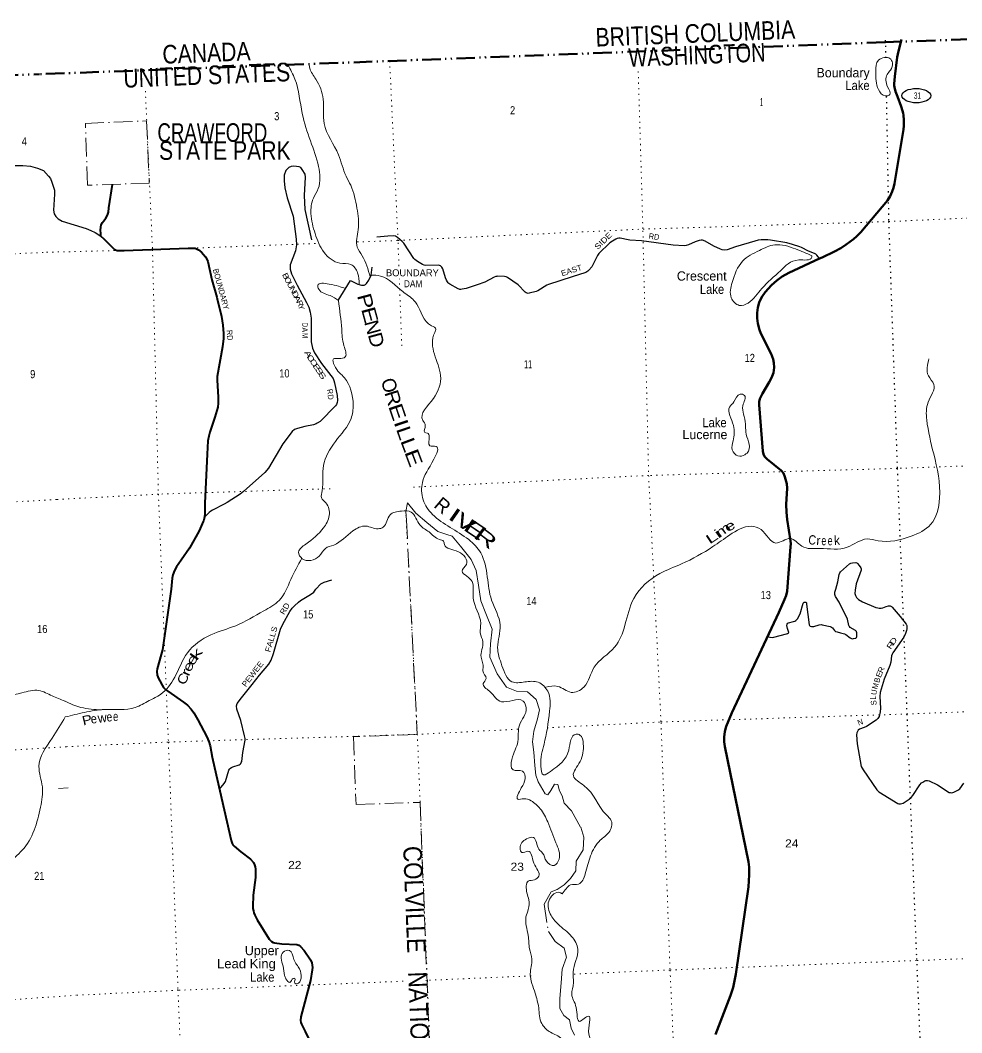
# Model space of a CAD drawing. Header units: feet. Extents: x 727543 to 978287, y 379550 to 572970.
# Drawn here: x 878638 to 898883, y 548526 to 570301 of the extents above; entities that cross this region are included whole.
import ezdxf
from ezdxf.enums import TextEntityAlignment as Align

# ---------------------------------------------------------------- set-up
doc = ezdxf.new("R2010")
doc.units = ezdxf.units.FT
doc.header["$LTSCALE"] = 80
for name, pattern in [('DASH_DOUBLE_DOT', [9.2, 5, -1.2, 0.3, -1.2, 0.3, -1.2]), ('DOT_DASHED', [7.7, 5, -1.2, 0.3, -1.2]), ('DOTTED', [1.5, 0.3, -1.2])]:
    doc.linetypes.add(name, pattern=pattern)
for name, color, linetype, lineweight in [('10', 7, 'DASH_DOUBLE_DOT', 70), ('17', 7, 'Continuous', 25), ('23', 7, 'Continuous', 70), ('26', 7, 'Continuous', 40), ('29', 7, 'Continuous', 25), ('39', 7, 'Continuous', 13), ('4', 7, 'Continuous', 13), ('42', 7, 'Continuous', 25), ('44', 7, 'DOT_DASHED', 13), ('6', 7, 'DOTTED', 25), ('7', 7, 'DOTTED', 13)]:
    doc.layers.add(name, color=color, linetype=linetype, lineweight=lineweight)
for name, color, linetype in [('27', 7, 'Continuous'), ('30', 7, 'Continuous'), ('41', 7, 'Continuous')]:
    doc.layers.add(name, color=color, linetype=linetype)

msp = doc.modelspace()

# ---------------------------------------------------------------- linework, layer by layer
at = {"layer": '10'}
msp.add_line((848764.84, 568215.64), (879052.52, 569139.66), dxfattribs=at)
msp.add_lwpolyline([(909352.58, 570252.9), (897240.5, 569827.99), (897240.5, 569827.99), (879052.52, 569139.66)], dxfattribs=at)
at = {"layer": '17'}
msp.add_ellipse((897905.42, 568678.97), major_axis=(309.24, -1), ratio=0.500121, dxfattribs=at)
at = {"layer": '23'}
msp.add_line((895881.75, 565201.81), (895826.92, 565176.61), dxfattribs=at)
for points in [[(897588.82, 569887.3), (897521.54, 569635.9), (897494.51, 569503.31), (897445.55, 569093.93)], [(897445.55, 569093.93), (897426.46, 568934.27), (897428.42, 568896.31), (897434.19, 568858.78), (897459.42, 568769.9), (897500.37, 568658.44), (897576.68, 568444.89)], [(897576.68, 568444.89), (897609.94, 568351.8), (897625.34, 568299.42), (897631.11, 568260.44), (897639.77, 568149.29), (897636.88, 568032.36), (897630.31, 567948.31), (897436.33, 566789.52), (897411.83, 566699.99), (897388.75, 566616.26), (897345.47, 566520.99), (897285.18, 566423.12), (896715.47, 565745.52), (896628.47, 565656.32), (896556.34, 565592.8), (896397.65, 565474.43), (896282.24, 565402.26), (896149.53, 565324.85), (895881.75, 565201.81)], [(895826.92, 565176.61), (895163.88, 564871.94), (895022.81, 564788.76), (894903.36, 564707.05), (894789.1, 564606.88), (894652.41, 564455.64), (894590.01, 564361.48), (894546.73, 564283.53), (894527.79, 564233.93), (894497.68, 564124.74), (894482.14, 564011.58), (894483.26, 563893.77), (894497.51, 563781.76), (894535.19, 563645.49), (894563.07, 563562.18), (894787.07, 563129.05), (894828.05, 563014.67), (894843.65, 562931.33), (894848.24, 562829.9), (894834.12, 562716.6), (894793.42, 562613.37), (894743.11, 562514.54), (894594.9, 562275.64), (894538.77, 562162.02), (894526.53, 562092.26), (894527.91, 562030.14), (894604.72, 561032.64), (894620.3, 560970.64), (894643.39, 560918.67), (894698.63, 560862.81), (895002.08, 560617.09), (895047.33, 560557.79), (895078.35, 560482.89), (895120.93, 560331.07), (895128.11, 560234.44), (895104.47, 559887.58), (895111.17, 559722.08), (895127.56, 559567.1), (895200.82, 559107.26), (895204.58, 559040.64), (895202.17, 558973.87), (895127.32, 558022.41), (895107.93, 557927.68), (895073.97, 557840.17), (894946.45, 557566.94)], [(894946.45, 557566.94), (893939.62, 555409.56), (893820.04, 555113.26), (893787.9, 555007.43), (893774.79, 554880.82), (893776.36, 554779.35), (893788.78, 554685.31), (894296.13, 552202.12), (894308.7, 552090.06), (894309.58, 551919.64), (894297.65, 551664.38), (894027.59, 549784.56), (893968.23, 549497.48), (893912.6, 549324.69), (893586.25, 548485.72)]]:
    msp.add_lwpolyline(points, dxfattribs=at)
at = {"layer": '26'}
for points in [[(880373.55, 565658.61), (880373.25, 565716.2), (880365.53, 565787.02), (880369.54, 565847.21), (880380.62, 565904.21), (880404.64, 565953.56), (880425.68, 565979.64), (880474.75, 566046.66), (880510.91, 566106.06), (880532.88, 566175.8), (880545.86, 566265.06), (880617.82, 566770.84)], [(880373.55, 565658.61), (880431.39, 565599.32), (880632.39, 565401.9), (880658.56, 565377.43), (880686.04, 565361.38), (880722.69, 565352.22), (880784.54, 565347.63), (880870.74, 565351.55), (882251.43, 565402.3), (882397.1, 565402.65), (882472.69, 565361.4), (882532.24, 565313.27), (882621.57, 565214.71), (882649.06, 565164.29), (882670.61, 565115), (882757.19, 564719.24), (882865.21, 564346.51), (882873.65, 564310.47)], [(882873.65, 564310.47), (882962.59, 563930.89), (882994.95, 563745.57), (883009.67, 563566.15), (883010.98, 563454.49), (882989.37, 563277.99), (882873.55, 562641.99), (882868.66, 562563.24), (882893.67, 562193.67), (882891.88, 562069), (882882.72, 561983.06), (882823.63, 561766.11), (882715.66, 561440.47), (882690.31, 561352.77), (882671.5, 561256.74), (882657.19, 560970.81), (882606.89, 559918.45), (882607.86, 559694.54), (882599.06, 559620.6), (882582.66, 559550.15), (882573.5, 559518.06), (882488.09, 559323.19), (882278.67, 558949.46), (882095.53, 558692.03), (882000.86, 558542.83), (881948.18, 558455.73), (881929.85, 558409.89), (881920.49, 558376.19), (881906.95, 558302.17), (881880.84, 558063.06), (881693.56, 556762.98), (881668.74, 556657.69), (881581.7, 556352.86), (881572.53, 556293.27), (881581.7, 556217.64), (881609.18, 556142), (881635.94, 556094.97), (881689.35, 555998.75), (881721.42, 555952.91), (881769.52, 555902.49), (881809.58, 555870.28), (882145.22, 555639.13), (882234.5, 555567.86), (882312.36, 555485.06), (882371.94, 555402.84), (882457.72, 555259.39), (882646.81, 554892.88), (882690.45, 554789.81), (882720.11, 554695.77), (882764.95, 554450.31), (882779.22, 554387.82)], [(882779.22, 554387.82), (883172.98, 552662.99), (883194.26, 552597.48), (883210.29, 552565.39), (883236.06, 552535.64), (883377.63, 552419.14), (883591.57, 552256.6), (883652.37, 552187.22), (883675.28, 552140.23), (883688.16, 552096.01), (883695.9, 552041.68), (883694.23, 551863.43), (883642.7, 551485.11), (883636.35, 551240.65), (883638.64, 551201.68), (883650.35, 551149.35), (883663.84, 551103.13), (883684.46, 551055), (883733.93, 550955.92), (883988.99, 550541.78), (884041.78, 550488.88), (884073.85, 550468.26), (884105.12, 550458.8), (884259.39, 550441.94), (884587.63, 550423.07), (884630.46, 550409.81), (884664.82, 550384.6), (884741.67, 550296.89), (884882.29, 550091.29), (884907.62, 550031.64), (884916.78, 549981.22), (884921.36, 549933.09), (884918.03, 549877.96), (884879.46, 549649.89), (884674.16, 548867.4), (884667.11, 548790.54), (884673.98, 548747), (884685.78, 548707.89), (884763.98, 548552.73), (884920.74, 548232.31)]]:
    msp.add_lwpolyline(points, dxfattribs=at)
at = {"layer": '29'}
for points in [[(878491.68, 567180.48), (878689.84, 567180.48), (878861.22, 567164.4), (879011.18, 567121.53), (879135.27, 567066.11)], [(879135.27, 567066.11), (879242.59, 566950.78), (879286.71, 566898.61), (879320.24, 566819.84), (879370.93, 566645.8), (879376.13, 566563.26), (879356.16, 566219.36), (879366.91, 566140.16), (879405.86, 566077.67), (879451.14, 566031.81), (879539.03, 565981.16), (880053.47, 565818.61), (880156.98, 565778.99), (880245.21, 565738.86), (880373.55, 565658.61)], [(884908.61, 565578.61), (884765.09, 566228.5), (884750.42, 566534.39), (884768.71, 566924.67), (884761.08, 566986.96), (884701.79, 567094.06), (884668.84, 567131.43), (884636.75, 567151.49), (884518.91, 567164.69), (884460.29, 567155.5), (884412.17, 567135.44), (884350.04, 567072.24), (884315.91, 566970.91), (884309.5, 566848.8), (884323.93, 566694.01), (884377.43, 566483.6), (884503.33, 566083.99), (884571.73, 565593.63), (884576.6, 565470.04), (884554.55, 565340.68), (884441.91, 565038.11), (884438.23, 564996.51), (884438.23, 564948.35), (884469.08, 564847.21), (884589.36, 564602.87), (884795.33, 564230.16), (884841.29, 564129.69), (884869.36, 564021.34), (884892.66, 563892.19), (884894.87, 563383.47), (884923.5, 563250.85), (884964.04, 563151.57), (885114.24, 562920.35), (885363.13, 562593.48), (885380.69, 562552.59), (885396.73, 562500.42), (885451.29, 562228.96), (885458.89, 562125.21), (885454.52, 562079.78), (885438.84, 562034.91), (885416.68, 562009.75), (885086.91, 561673.74), (885025.08, 561633.28), (884998.68, 561621.57), (884946.54, 561601.51), (884758.05, 561565.83), (884597.63, 561521.25), (884537.47, 561497.17), (884482.51, 561453.68), (884285.29, 561192.71), (883973.9, 560671.52), (883897.79, 560578.19), (883439.11, 560165.09), (883366.4, 560106.66), (883089.68, 559926.08), (883021.53, 559890.72), (882770.85, 559763.25), (882738.76, 559745.49), (882696.65, 559711.38), (882598.69, 559617.45)], [(895826.92, 565176.61), (895766.24, 565249.32), (895742.19, 565267.09), (895713.56, 565281.41), (895588.59, 565334.68), (895439.83, 565411.49), (895399.26, 565429.26), (895246.28, 565478.52), (895121.41, 565510.62), (894769.83, 565571.35), (894712.63, 565577.28), (894646.14, 565578.23), (894572.84, 565575.94), (894504.12, 565569.06), (894430.51, 565549.18), (894020.13, 565429.54), (893839.85, 565361.63), (893782.11, 565354.4), (893732.19, 565361.63), (893695.54, 565375.38), (893554.55, 565443.6), (893365.69, 565547.28), (893308.43, 565567.91), (893276.36, 565570.2), (893237.42, 565563.33), (893153.01, 565534.79), (893003.78, 565471.65), (892957.97, 565453.31), (892917.43, 565447.6), (892678.19, 565465.53), (891993.47, 565558.96), (891748.38, 565570.61), (891708.45, 565576.5), (891540.09, 565611.46), (891519.48, 565614.32), (891506.21, 565614.76), (891474.81, 565607.45), (891443.89, 565595.41), (891370.59, 565551.86), (891315.63, 565512.95), (891079.69, 565283.7), (891048.08, 565240.42), (890924.97, 565001.29), (890866.66, 564926.15), (890839.17, 564900.94), (890795.96, 564873.29), (890507.87, 564784.25), (889995.97, 564618.55), (889960.72, 564602.98), (889768.28, 564478.99), (889731.66, 564464.32), (889581.63, 564431.08), (889556.43, 564427.64), (889535.41, 564430.35), (889515.2, 564439.1), (889496.88, 564455.15), (889340.96, 564613.82), (889113.2, 564768.57), (889099.45, 564776.6), (889086.41, 564781.02), (889052.5, 564788.06), (888907.04, 564794.35), (888884.14, 564793.21), (888865.7, 564789.48), (888831.45, 564777.16), (888624.15, 564669.44), (888563.42, 564643.27), (888526.8, 564629.33), (888223.46, 564534.19), (888143.13, 564514.15), (888112.21, 564510.72), (888092.81, 564511.4), (888077.85, 564516.45), (888052.65, 564525.61), (887875.13, 564624.17), (887853.37, 564640.21), (887837.02, 564656.29), (887823.6, 564675.74), (887805.27, 564710.12), (887784.81, 564761.74), (887723.38, 564957.97), (887703.34, 564989.74), (887687.31, 565006.93), (887672.42, 565017.25), (887654.09, 565026.98), (887625.71, 565033.5), (887359.11, 565024.16), (887326.53, 565031.57), (887289.88, 565047.61), (887177.65, 565114.08), (887119.97, 565155.46), (887104.35, 565173.67), (886884.45, 565503.72), (886851.68, 565542.82), (886751.6, 565627.48), (886708.24, 565655.21), (886657.68, 565661.86), (886540.26, 565659.44), (886302.42, 565636.94)], [(896312.97, 557650.33), (896247.11, 557787.47), (896168.08, 557909.62), (896152.16, 557947.84), (896152.03, 557997.9), (896174.16, 558067.7), (896219.13, 558224.66), (896243.94, 558378.93), (896259.32, 558417.27), (896275.36, 558435.33), (896466.61, 558608.45), (896499.96, 558621.94), (896534.05, 558629.96), (896606.24, 558637.99), (896628.29, 558629.96), (896644.47, 558620.43), (896678.43, 558577.79), (896712.52, 558525.62), (896718.53, 558501.55), (896716.73, 558471.41), (896615.79, 558181.35), (896590.19, 558044.06), (896586.18, 557975.84), (896600.56, 557930.48), (896622.28, 557889.56), (896665.39, 557843.4), (896749.28, 557796.12), (897036.37, 557672.85), (897076.47, 557662.82), (897104.7, 557660.58), (897150.67, 557660.81), (897184.76, 557664.82), (897257.48, 557693.93), (897311.09, 557710.97), (897342.11, 557706.85), (897369.25, 557690.91), (897385.29, 557676.86), (897557.13, 557475.77), (897687.09, 557309.66), (897699.12, 557283.58), (897702.99, 557252.48), (897703.13, 557213.35), (897695.11, 557175.23), (897673.05, 557109.01), (897633.98, 557032.13), (897403.35, 556699.68), (897383.29, 556667.58), (897372.85, 556633.75), (897357.22, 556497.02), (897339.89, 556424.7), (897214.82, 556129.79), (897131.64, 555842.9), (897118.82, 555759.13), (897137.66, 555509.82), (897128.92, 555424.31), (897105.57, 555329.23), (897081.51, 555285.08), (897042.18, 555245.76), (896835.86, 555114.53), (896786.46, 555089.85), (896683.46, 555054.33), (896657.39, 555034.27), (896637.67, 555002.11), (896627.31, 554976.08), (896621.29, 554935.95), (896635.09, 554737.54), (896721.56, 554251.81), (896759.66, 554177.48), (897055.87, 553748.1), (897099.56, 553707.96), (897510.64, 553455.14), (897532.7, 553447.11), (897565.15, 553448.09), (897594.86, 553453.13), (897622.94, 553463.17), (897753.28, 553549.45), (897797.25, 553585.04), (897831.49, 553627.7), (897979.79, 553859.65), (898015.97, 553898.58), (898044.05, 553918.65), (898087.16, 553942.72), (898112.23, 553950.75), (898149.32, 553952.76), (898183.43, 553943.16), (898364.87, 553856.33), (898612.55, 553695.92), (898634.6, 553689.9), (898658.66, 553688.45), (898688.75, 553689.9), (898712.81, 553697.93), (898797.03, 553740.07), (898839.96, 553773.23), (898926.53, 553897.16)], [(882921.77, 553763.38), (883024.54, 553884.53), (883050.84, 553931.54), (883124.8, 554173.47), (883134.83, 554195.54), (883144.19, 554207.22), (883178.95, 554227.65), (883211.83, 554241.78), (883341.83, 554288.51), (883369.45, 554305.9), (883381.48, 554317.94), (883391.51, 554336), (883402.01, 554361.18), (883425.51, 554551.76), (883471.71, 554819.57), (883471.71, 554855.68), (883463.1, 554912.39), (883384.21, 555244.92), (883298.4, 555488.39), (883285.23, 555553.95), (883305.28, 555606.12), (883397.52, 555726.51), (883625.76, 556016.16), (883780.57, 556217.17), (883984.81, 556452.12), (884035.2, 556537.14), (884081.86, 556681.49), (884237.14, 557205.55), (884284.85, 557313.67), (884436.12, 557585.7), (884487.39, 557658.79), (884534.51, 557708.94), (884617.73, 557787.2), (884662.62, 557821.4), (884876.87, 557947.66), (884947.6, 558001.89), (884996.3, 558062.69), (885103.58, 558177.31), (885141.1, 558202.55), (885172.19, 558218.6), (885337.29, 558269.89)], [(894703.16, 557045.63), (894759.38, 557030.75), (894805.65, 557028.74), (894841.59, 557030.75), (895110.91, 557103.52), (895135.87, 557114.02), (895154.41, 557125.06), (895164.46, 557135.59), (895132.91, 557223.37), (895124.33, 557281.57), (895123.83, 557298.63), (895128.35, 557315.68), (895143.14, 557332.74), (895159.93, 557340.76), (895263.46, 557367.04), (895292.28, 557377.88), (895316.84, 557391.93), (895339.4, 557413), (895354.36, 557430.64), (895405.35, 557533.29), (895475.88, 557767.82), (895486.28, 557782.2), (895495.81, 557787.21), (895527.76, 557789.74), (895536.42, 557785.21), (895541.43, 557772.17), (895545.78, 557739.87), (895598.26, 557297.43), (895606.1, 557282.58), (895625.15, 557270.54), (895654.23, 557263.51), (895684.57, 557263.96), (895700.35, 557266.52), (895817.66, 557299.63), (895857.37, 557304.05), (895883.84, 557300.63), (896050.77, 557263.52), (896080.14, 557250.9), (896102.91, 557234.42), (896147.03, 557179.24), (896170.58, 557159.02), (896201.17, 557145.13), (896277.2, 557124.21), (896360.09, 557105), (896391.91, 557089.67), (896481.41, 557017.71), (896495.45, 557009.69), (896512.57, 557002.84), (896531.54, 557000.66), (896554.6, 557001.66), (896601.73, 557011.69), (896614.76, 557019.72), (896621.12, 557026.64), (896625.79, 557050.82), (896625.79, 557127.07), (896621.78, 557147.13), (896617.26, 557158.17), (896612.25, 557163.19), (896596.71, 557177.23), (896485.42, 557244.45), (896466.73, 557261.76), (896459.85, 557269.53), (896451.33, 557282.57), (896424.61, 557417.84), (896415.73, 557444.1), (896312.97, 557650.33)]]:
    msp.add_lwpolyline(points, dxfattribs=at)
at = {"layer": '39'}
for points in [[(897223.5, 569502.43), (897092.24, 569439.21), (897032.91, 569198.81), (897093.05, 568809.18), (897242.41, 568673.12), (897336.58, 568700.69), (897287.31, 568868.58), (897280.82, 569132.89), (897349.91, 569230.25), (897394.48, 569383.29), (897337.99, 569478.21), (897223.5, 569502.43)], [(884391.79, 569341.22), (884544.39, 569032.53), (884701.53, 568294.96), (884877.09, 567705.47), (885052.98, 567158.39), (885043.71, 566679.46), (884940.43, 566473.86), (884888.77, 566142.86), (884978.94, 565711.89), (885169.36, 565308.7), (885511, 565078.49), (885749.44, 565046.56), (885892.39, 564867.86), (885924.55, 564619.36)], [(886160.21, 564783.77), (885989.16, 565236.81), (885882.41, 565422.85), (885906.06, 565795.26), (885877.43, 566258.7), (885744.28, 566750.75), (885643.2, 566947.09), (885480.97, 567405.8), (885172.24, 568081.45), (885153.42, 568603.8), (884994.42, 569032.34), (884863.39, 569268), (884848.58, 569360.98)], [(895659.24, 565236.69), (895310.15, 565381.62), (894862.65, 565470.76), (894530.97, 565349.94), (894169.22, 565119.02), (893946.28, 564660.78), (893926.93, 564332.95), (894099.68, 564169.45), (894288.27, 564218.55), (894585.83, 564534.03), (894984.21, 564913.67), (895376.32, 565145.68), (895657.79, 565204.13), (895660.71, 565232.5)], [(890292.93, 551516.15), (890377.81, 551624.17), (890469.81, 551706.19), (890641.39, 551724.39), (890786.78, 551941.59), (890900.97, 552331.34), (891110.44, 552669.95), (891294.36, 552836.01), (891347.29, 553084.25), (891240.85, 553211.74), (890757.38, 553846.86), (890532.25, 554052.93), (890674.19, 554356.84), (890743.92, 554743), (890673.68, 554928.31), (890589.8, 554947.55), (890431.18, 554604.68), (890039.98, 554146.54), (889890.82, 554074.61), (889830.79, 554258.26), (889901.02, 554733.3), (890020.79, 555440.3), (889981.3, 555871.05), (889774.96, 556063.65), (889486.87, 556069.59), (889211.01, 556073.94), (888996.53, 556419.73), (888901.81, 556812.17), (888957.72, 557290.73), (888772.02, 557829.39), (888680.98, 558333.03), (888538.84, 558846.97), (888280.21, 559130.61), (887502.4, 559674.52), (887301.35, 559988.47), (887284.43, 560361.46), (887532.16, 560858.94), (887579.84, 561137.29), (887441.47, 561150.56), (887431.24, 561356.18), (887394.17, 561421.5), (887334.74, 561437.57), (887347.24, 561581.39), (887291.97, 561696.56), (887520.58, 562165.09), (887675.19, 562659.27), (887550.97, 563587.83), (887576.42, 563661.43), (887482.43, 563730.79), (887167.98, 564194.2), (887103.95, 564274.72), (886865.3, 564464.16), (886386.56, 564799.28), (886180.06, 564821.52)], [(885634.63, 564530.95), (885279.64, 564628.04), (885035.59, 564597.17), (885057.1, 564515.13), (885299.74, 564378.34), (885478.17, 564275.62)], [(885478.17, 564275.62), (885549.43, 563658.19), (885598.17, 563300.47), (885625.88, 563063.16), (885485.55, 563023.86), (885372.27, 563017.82), (885392.15, 562875.15), (885611.6, 562608.29), (885796.79, 562031.25), (885751.7, 561738.86), (885414.75, 561242.25), (885157.7, 560724.24), (885128.58, 560184.03), (885116.48, 560030.12), (885207.95, 559922.3), (885281.72, 559648.26), (885156.56, 559381.3), (884775.19, 559032.55), (884623.89, 558861.59), (884700.46, 558720.93), (885065.16, 558776.27), (885198.39, 558942.55), (885377.92, 559015.56), (885791.51, 559319), (886071.2, 559421.82), (886330.93, 559364.39), (886445.03, 559400.75), (886590.68, 559662.38), (886836.76, 559743.8), (887042.34, 559722.82), (887236.03, 559440.92), (887428.3, 559296.28), (887651.65, 559134.57), (887738.36, 559095.24), (887757.21, 559029.27), (888059.51, 558870.36), (888230.45, 558599.77), (888137.05, 558451.06), (888238.56, 558345.61), (888352.7, 558228.49), (888376.99, 557873.94), (888538.55, 557330.39), (888530.4, 557128.16), (888584.84, 556932.19), (888547.27, 556603.72), (888594.83, 556377.21), (888583.23, 556312.18), (888654.77, 556145.08), (888594.26, 556035.91), (888726.52, 555870.97), (888984.92, 555643.87), (889450.58, 555658.36), (889519.28, 555511.36), (889371.99, 555138.61), (889337.33, 554788.02), (889208.65, 554405.83), (889233.94, 554178.53), (889437.65, 554153.45), (889493.08, 553983.76), (889411.57, 553791.05), (889338.15, 553548.14), (889465.44, 553558.71), (889621.3, 553513.75), (889820.6, 553345.13), (889979.96, 553059.99), (890155.96, 552611.87), (890224.77, 552258.89), (890118.59, 552125.88), (889950.68, 552218.88), (889870.97, 552387.7), (889790.59, 552471.69), (889671.06, 552723.91), (889522.23, 552694.4), (889423.91, 552618.21), (889384.13, 552497.66), (889424.35, 552404.17), (889555.04, 552431.02), (889680.8, 552174.98), (889789.31, 551894.09), (889695.12, 551816.03), (889562.41, 551789.11), (889534.09, 551533.66), (889572.43, 551385.59), (889562.42, 551179.25), (889512.02, 551019.95), (889560.42, 550619.81), (889590.06, 550334.1), (889637.62, 550107.6), (889605.64, 549791.43), (889711.36, 549377.17), (889788.69, 549064.88)], [(898177.42, 563021.66), (898165.67, 562655.73), (898282.54, 562470.05), (898159.94, 562088.08), (898130.61, 561705.37), (898279.42, 560973.57), (898406.55, 560022.9), (898214.35, 559454.68), (897796.56, 559205.62), (897084.9, 559107.68), (896846.21, 559145.66), (896421.56, 558967.02), (895836.8, 558940.23), (895443.54, 558990.9), (895195.81, 559153.76), (894887.46, 559058.01), (894567.86, 559345.55), (894352.1, 559418.67), (893895.3, 559232.84), (893530.31, 558981.6), (892859.96, 558610.49), (892389.96, 558399.96), (891831.46, 557867.22), (891639.5, 557292.96), (891417.29, 556816.58), (890978.33, 556387.03), (890758.14, 555961.2), (890482.98, 555846.43), (890194.03, 555975.52), (889941.15, 555955.06)], [(894236.05, 561615.7), (894193.1, 561828.24), (894173.64, 562011.31), (894211.42, 562232.77), (894119.04, 562261.8), (893981.92, 562091.35), (893888.94, 561983.04), (893973.7, 561586.2), (893964.47, 561258.73), (893948.06, 561060.25), (894070.78, 560931.32), (894217.75, 560956.73), (894299.71, 561036.37), (894295.87, 561234.14), (894240.7, 561448.26), (894236.05, 561615.7)], [(884690.86, 558729.07), (884456.71, 558276.1), (884205.11, 557824.92), (883873.56, 557599.11), (883270.02, 557280.85), (882738.65, 557084.29), (882233.14, 556696.81), (881958.2, 556170.09), (881658.53, 555806.07), (881410.64, 555668.04), (881108.43, 555520), (880457.34, 555478.73), (880017.99, 555414.68), (879606.46, 555317.6)], [(879596.18, 555659.55), (879321.92, 555770.84), (879038.73, 555887.01), (878672.24, 555837.13), (878014.73, 555726.8), (877461.43, 555726.78), (877155.71, 555890.5), (876883.23, 556165.21), (876277.3, 556632.7), (875492.65, 557107.89), (875214.76, 557283.07), (874936.08, 557261.69), (874596.26, 557247.53), (873944.83, 557222.57), (873293.6, 557236.12), (872715.66, 557328.12), (872352.05, 557260.15), (872112.75, 557177.84), (871766.38, 557173.49), (871101.29, 557265.39), (870621.18, 557345.84), (870333.07, 557352.38), (869912.35, 557249.27), (869608.64, 557242.91), (869170.79, 557201.79), (868774.52, 556925.61), (868345.7, 556694.48), (867783.81, 556491.46), (867379.34, 556089.28), (867102.66, 555812.72), (866745.09, 555447.22), (866439.03, 555063.92), (866115.24, 554456.91), (865945.81, 553970.71), (865914.56, 553391.82), (865963.24, 552879.54), (865956.38, 552682.7), (865806.82, 552503.37), (865439.53, 552214.39), (865026.49, 551864.48), (864979.97, 551777.17), (864966.37, 551466.55), (865093.92, 551043.12), (865311.12, 550652.33), (865577.03, 550132.17), (865673.21, 549899.71), (865744.4, 549805.16)], [(880384.74, 555469.6), (879940.69, 555523.01), (879770.26, 555577.54), (879587.86, 555663.47)], [(879606.46, 555317.6), (879320.68, 554859.09), (879039.45, 554252.09), (879112.78, 553817.97), (879072.97, 553376.44), (878681.16, 552452.17), (878366.74, 552159.63), (877924.6, 551569.27), (877328.1, 550985.74), (876885.97, 550437.93), (876586.06, 549925.25), (876324.79, 549665.64), (875364.49, 549018.18), (875035.36, 549034.91), (874805.8, 549003.72), (874538.85, 548778.27), (874067.58, 548672.76), (873406.05, 548774.96), (872669.41, 548794.57), (872391.6, 548754.99), (872388.89, 548754.28)], [(883870.71, 523224.77), (883978.84, 523668.78), (883940.14, 524028.88), (883564.15, 524459.81), (883409.35, 524529.04), (883254.85, 524489.23), (883174.58, 524672.17), (883339.74, 524952.66), (883588.87, 525567.32), (883442.16, 525891.28), (883364.98, 526149.05), (883479.96, 526518.64), (883662.73, 526611.95), (884239.43, 526739.44), (884563, 527114.4), (885014.85, 527627.2), (885333.97, 528012.11), (885712.51, 528380.95), (885851.18, 528918.99), (886010.77, 529237.66), (886450.72, 529743.98), (886705.9, 530257.88), (886906.72, 530965.74), (886897.86, 531492.49), (886914.69, 531781.86), (887039.71, 532103.34), (887563.83, 532786.31), (887859.79, 533192.61), (888115.98, 533833.77), (888516.85, 535116.18), (888756.36, 535463.93), (889046.06, 536078.01), (889371.83, 536854.92), (889531.78, 537316.98), (889697.2, 537641.91), (889774.6, 537937.47), (890039.24, 538417.38), (890166.53, 538732.88), (890050.05, 538908.47), (890069.49, 539234.29), (890185.22, 539686.7), (889984.49, 539992.59), (889997.97, 540467.63), (890310.41, 540714.98), (890887.9, 541076.74), (891476.02, 541578.22), (891593.23, 541790.37), (891516.07, 541793.69), (891235.08, 541672.66), (890862.55, 541711.95), (890591.91, 541890.16), (890367.79, 542223.49), (890187.08, 542281.7), (890004.79, 542481.21), (889751.62, 542577.24), (889408.11, 542447.93), (889217.43, 542451.27), (889147.76, 542622.47), (889060.18, 542734.47), (889110.7, 543043.21), (889226.66, 543083.67), (889242.91, 543336.67), (889525.59, 543720.29), (889619.71, 543850.85), (889855.58, 543883.45), (890070.15, 544195.99), (890002.56, 544619.68), (889987.43, 544998.8), (890085.3, 545543.47), (890295.41, 545865.95), (890630.94, 546144.41), (890876.47, 546595.37), (890920.24, 547123.98), (890873.83, 547372.74), (890772.12, 547991.11), (890921.03, 548323.54), (890863.34, 548499.2), (890852.1, 548882.49), (890764.8, 548834.96), (890668.03, 548770.95), (890591.26, 549069.12), (890496.92, 549350.51), (890533.42, 549604.23), (890524.49, 549828.06), (890626.23, 550326.43), (890493.75, 550598.39), (890205.64, 550858.77), (890034.61, 551080.89), (890017.85, 551399.36), (890235.71, 551543.99), (890292.93, 551516.15)], [(884289.96, 549958.31), (884292.06, 550261.3), (884426.39, 550298.37), (884523.43, 550101.89), (884641.03, 549898.07), (884675.31, 549699.36), (884588.96, 549577.15), (884541.6, 549595.67), (884539.76, 549692.54), (884507.21, 549695.42), (884437.64, 549610.16), (884347.46, 549685.71), (884322.22, 549759.54), (884289.96, 549958.31)], [(889788.69, 549064.88), (889850.95, 548723.79), (890011.8, 548553.81), (890254.43, 548417.02), (890392.98, 548145.27), (890371.41, 548025.36), (890395.89, 547818.23), (890482.6, 547778.9), (890480.11, 547536.49), (890412.39, 547404.84), (890470.47, 547168.61), (890516.72, 546923.89), (890441.65, 546874.78), (890302.58, 547007.16), (890150.56, 546854.35), (890189.94, 546629.58), (890132.76, 546233.77), (889959.13, 546114.52), (889844.86, 546031.71), (889588.62, 545798.47), (889452.14, 545611.88), (889419.74, 545255.32), (889431.64, 544906.38), (889411.36, 544449.28), (889289.12, 544210.69), (889196.3, 544098.35), (889151.81, 543943.3), (889105.45, 543733.66), (888780.77, 543132.48), (888740.79, 542864.5), (888834.51, 542700.21), (888783.7, 542550.99), (888824.96, 542380.81), (888683.25, 542325.29), (888635.12, 542515.43), (888585.76, 542634.84), (888443.72, 542587.4), (888421.75, 542477.57), (888497.15, 542213.68), (888659.52, 542005.39), (888626.75, 541759.88), (888693.45, 541663.29), (889070.22, 541771.57), (889625.02, 541736.72), (889919.89, 541662.36), (890096.36, 541507.07), (890116.2, 541162.46), (889955.69, 541069.93), (889819.7, 540871.24), (889621.91, 540646.13), (889632.23, 540438.5), (889730.41, 540314.76), (889631.6, 540200.19), (889618.2, 540028.06), (889783.07, 539757.25), (889813.43, 539453.4), (889682.08, 539036.78), (889536.8, 538613.61), (889370.1, 538371.43), (889251.01, 538104.68), (889068.85, 537843.78), (888849.97, 537436.17), (888958.07, 537165.37), (888994.44, 536863.75), (888750.58, 536319.96), (888360.58, 535781.08), (888032.38, 535319.11), (887867.34, 534883.12), (887722.6, 534395.35), (887455.99, 533812.39), (887354.47, 533562.42), (887186.39, 533253.55), (887039.77, 533016.11), (886821.31, 532648.91), (886507.72, 532023.89), (886373.57, 531778.82), (886286.78, 531464.76), (886128.04, 530972.45), (885977.07, 530488.5), (885864.12, 530289.19), (885688.12, 529957.24), (885270.42, 529401.23), (884848.45, 528901.6), (884481.2, 528351.42), (884244.68, 527979.54), (883963.19, 527820.12), (883617.82, 527686.7), (883301.57, 527433.16), (882902.69, 527015.13), (882781.58, 526748.31), (882729.04, 526134.57)]]:
    msp.add_spline(points, degree=3, dxfattribs=at)
at = {"layer": '4'}
msp.add_line((879665.04, 553789.92), (879463.16, 553781.92), dxfattribs=at)
at = {"layer": '42'}
msp.add_lwpolyline([(885474.28, 564271.45), (885738.75, 564704.9), (885896.14, 564621.63), (885977.26, 564603.85), (886032.65, 564604.26), (886060.98, 564616.26), (886085.79, 564637.98), (886135.75, 564712.92), (886180.06, 564821.52), (886203.83, 564987.96)], dxfattribs=at)
at = {"layer": '44'}
msp.add_lwpolyline([(880086.47, 566754), (880037.28, 568083.57), (881353.38, 568136.84), (881412.97, 566795.32)], close=True, dxfattribs=at)
for points in [[(886941.25, 559548.77), (886926.51, 559732.57), (886966.04, 559918.97), (887140.88, 559700.06), (887383.69, 559502.27), (887616.31, 559306.07), (887809.19, 559241.6), (887923.9, 559208.12), (888104.88, 558987.46), (888336.9, 558706.31), (888441.75, 558466.19), (888494.82, 558155.09), (888541.04, 557813.37), (888649.22, 557541.04), (888782.24, 557205.08), (888748.43, 556890.24), (888735.86, 556600.58), (888895.97, 556245.57), (889093.71, 555960.93), (889311.98, 555869.24), (889547.36, 555855.12), (889732.03, 555693.25), (889803.66, 555473.93), (889756.94, 555277.82), (889682.69, 555011.79), (889655.39, 554786.19), (889684.74, 554561), (889702.32, 554276.68), (889721.08, 554063.18), (889773.19, 553925.92), (889927.6, 553661.65), (889985.16, 553639.86), (890048, 553737.6), (890123.6, 553870.25), (890196.67, 553865.32), (890236.74, 553725.51), (890291.67, 553618.7), (890330.37, 553462.67), (890490.8, 553299.75), (890689.3, 552946.39), (890754.7, 552730.85), (890741.23, 552463.39), (890593.42, 552214.4), (890587.61, 552007.92), (890466.76, 551842.99), (890334.67, 551705.88), (890180.65, 551610.28), (890053.21, 551558.28), (889899.91, 551294.91), (889994.73, 550702.55), (890139.01, 550488.39), (890335, 550347.22), (890383.42, 550151.17), (890288.63, 549892.33), (890265.96, 549602.23), (890241.13, 549265.54), (890243.89, 549047.3), (890326.8, 548899.23), (890445.98, 548805.3), (890485.58, 548627.06), (890558.47, 548476.54)], [(886941.25, 559548.77), (887174.27, 554943.53), (885804.83, 554895.74), (885858.21, 553431.68), (887234.27, 553481.21), (887587.02, 544346.2), (884780.03, 544248), (884925.22, 541373.69), (887697.8, 541493.4), (887741.98, 539246.75), (887841.21, 537491), (885121.78, 537366.79), (885066.83, 538962.15), (882470.75, 538862.11), (880265.23, 538754.67)]]:
    msp.add_lwpolyline(points, dxfattribs=at)
at = {"layer": '6'}
msp.add_line((897237.83, 569873), (897244.72, 569498.86), dxfattribs=at)
msp.add_lwpolyline([(897260.14, 568661.25), (897309.67, 565971.52), (897495.15, 560663.03), (897701.85, 555381.54), (897909.69, 550122.31), (898064.42, 546387.17)], dxfattribs=at)
at = {"layer": '7'}
for p, q in [((881307.88, 569229.8), (881309.91, 569184.76)), ((886840.96, 563296.08), (886789.88, 564737.63))]:
    msp.add_line(p, q, dxfattribs=at)
for points in [[(886780.11, 565013.26), (886760.56, 565565.06), (886580.5, 569441.41)], [(891926.53, 569198.81), (892026.86, 565772.04), (892149.6, 560511.81), (892416.53, 555194.09), (892610.51, 549875.8), (892852.03, 544585.45), (893027.55, 539272.56), (893304.11, 533916.82), (893583.9, 528530.89), (893766.67, 523624.92)], [(881328.35, 568775), (881481.71, 565367.73), (881608.42, 560109.66), (881823.21, 554777.98), (882029.41, 549458.1), (882244.37, 544172.87), (882473.1, 538898.22), (882698.38, 533455.84), (882899.87, 528050.98), (882940.44, 527064.39)], [(885885.42, 565532.35), (886760.56, 565565.06), (892029.46, 565808.48), (897309.67, 565971.52), (902653.87, 566207.52), (907969.31, 566402.1), (909508.71, 566471.42)], [(879205.32, 565311.2), (881481.71, 565367.73), (885061.08, 565501.53)], [(872466.71, 565015.64), (876111.03, 565160.18), (879205.32, 565311.2)], [(909733.03, 561155.45), (908187.83, 561078.63), (902861.28, 560857.4), (897495.15, 560663.03), (892149.6, 560511.81), (887055.51, 560256.41)], [(885301.22, 560226.5), (881608.42, 560109.66), (879417.53, 559993.99)], [(866323.46, 559436.96), (870958.9, 559620.89), (876279.62, 559823.71), (879417.53, 559993.99)], [(884892.21, 544256.01), (887587.02, 544346.2), (887391.58, 549650.31), (887175.81, 554955.7), (886928.9, 559720.82)], [(889966.15, 555085.73), (892413.86, 555210.15), (897701.85, 555381.54), (903090.09, 555580.73), (908420.28, 555812.19), (909950.74, 555882.69)], [(879629.7, 554678.2), (881823.21, 554777.98), (887156.05, 554942.89), (889364.58, 555055.15)], [(879629.7, 554678.2), (876525.34, 554484.84), (871161.97, 554284.03), (866525.32, 554099.65)], [(910165.71, 550558.97), (908636.93, 550484.61), (903343.99, 550284.76), (897909.36, 550079.89), (892610.51, 549875.8), (890531.92, 549787.62)], [(886870.55, 549633.54), (882036.21, 549440.17), (879843.05, 549332.62)], [(889620.37, 549748.95), (887383.32, 549654.05), (887335.66, 549652.14)], [(866724.56, 548760.33), (871374.27, 548923.31), (876717.62, 549119.11), (879843.05, 549332.62)]]:
    msp.add_lwpolyline(points, dxfattribs=at)

# ---------------------------------------------------------------- texts
at = {"layer": '10'}
for s, rotation, width, p in [('BRITISH COLUMBIA', 2.317, 0.85, (891015.85, 569732.36)), ('CANADA', 2.294, 0.85, (881702.08, 569363.52)), ('WASHINGTON', 2.317, 0.8, (891723.62, 569296.3)), ('UNITED STATES', 2.294, 0.85, (880863.99, 568848.39))]:
    msp.add_text(s, height=400, rotation=rotation, dxfattribs=dict(at, width=width)).set_placement(p)
at = {"layer": '17', "width": 0.6}
msp.add_text('31', height=140, dxfattribs=at).set_placement((897931.46, 568610.66), align=Align.CENTER)
at = {"layer": '27'}
msp.add_text('BOUNDARY', height=120, rotation=285.34, dxfattribs=at).set_placement((882776.7, 564940.2))
at = {"layer": '27', "width": 0.85}
msp.add_text('RD', height=120, rotation=274.69, dxfattribs=at).set_placement((883074.26, 563634.92))
at = {"layer": '30'}
for s, rotation, width, p in [('SIDE', 44.176, 1.2, (891053.62, 565355.97)), ('RD', 352.23, 0.9, (892145.96, 565604.16)), ('EAST', 17.937, 1.1, (890289.46, 564792.99))]:
    msp.add_text(s, height=120, rotation=rotation, dxfattribs=dict(at, width=width)).set_placement(p)
for s, rotation, width, p in [('B', 296.209, 1.25, (884293.75, 564773.56)), ('O', 296.209, 1.1, (884341.08, 564681.47)), ('U', 298.926, 1.2, (884397.3, 564575.19)), ('N', 298.926, 1.2, (884454.24, 564472.93)), ('D', 298.926, 1.2, (884506.46, 564372.82)), ('A', 298.926, 1.35, (884547.19, 564280.35)), ('R', 294.582, 1.1, (884598.71, 564186.59)), ('Y', 287.524, 1.05, (884627.45, 564109.69)), ('D', 270.249, 0.65, (884702.84, 563749.22)), ('A', 270.249, 0.75, (884699.14, 563642.81)), ('M', 270.249, 0.65, (884702.78, 563519.26)), ('A', 300.008, 1.4, (884777.85, 563090.66)), ('C', 302.008, 1.3, (884832.14, 562999.06)), ('C', 302.008, 1.3, (884894, 562910)), ('E', 307.287, 1.55, (884965.58, 562802.37)), ('S', 307.287, 1.55, (885021.23, 562720.81)), ('S', 307.287, 1.55, (885083.41, 562625.41)), ('R', 281.364, 0.85, (885239.18, 562303.23)), ('D', 281.364, 0.85, (885255.52, 562184.88)), ('RD', 59.952, 1.1, (884377.12, 557616.47)), ('FALLS', 73.495, 1.15, (884091.47, 556971.81)), ('D', 55.25, 1.35, (897459.72, 556917.27)), ('R', 55.25, 1.35, (897397.65, 556824.1)), ('PEWEE', 52.398, 1.1, (883682.09, 556204.01)), ('R', 67.018, 1.1, (897204.27, 556309.8)), ('E', 67.018, 1.15, (897162.02, 556207.63)), ('U', 82.299, 0.8, (897054.46, 555841.84)), ('M', 73.831, 0.9, (897082.8, 555965.45)), ('L', 87.322, 0.8, (897040.61, 555733.31)), ('S', 94.322, 0.8, (897048.71, 555627.17))]:
    msp.add_text(s, height=120, rotation=rotation, dxfattribs=dict(at, width=width)).set_placement(p, align=Align.CENTER)
for s, rotation, p in [('B', 73.831, (897121.74, 556094.88)), ('N', 19.027, (896719.24, 555150.23))]:
    msp.add_text(s, height=120, rotation=rotation, dxfattribs=at).set_placement(p, align=Align.CENTER)
at = {"layer": '41'}
for s, p in [('Boundary', (895759.24, 569073.13)), ('Crescent', (892756.21, 564700.82)), ('Lucerne', (892877.12, 561291.68)), ('Upper', (883467.23, 550194.9))]:
    msp.add_text(s, height=200, dxfattribs=at).set_placement(p)
for s, width, p in [('Lake', 0.9, (896379.39, 568800.16)), ('Lake', 0.9, (893252.31, 564415.44)), ('Lake', 0.9, (893305.01, 561549.16)), ('Lead King', 1.05, (882868.78, 549912.62)), ('Lake', 0.9, (883581.94, 549624.13))]:
    msp.add_text(s, height=200, dxfattribs=dict(at, width=width)).set_placement(p)
for s, height, rotation, width, p in [('P', 300, 284.817, 1.25, (885920.23, 564219.98)), ('E', 300, 285.266, 1.3, (886010.36, 563923.2)), ('N', 300, 285.266, 1.05, (886071.96, 563658.2)), ('D', 300, 285.266, 1.1, (886150.95, 563385.38)), ('R', 300, 287.253, 1.15, (886512.62, 562135.52)), ('E', 300, 288.867, 1.35, (886605.59, 561828.87)), ('I', 300, 288.867, 1.4, (886688.84, 561585.22)), ('L', 300, 288.867, 1.25, (886761.51, 561378.33)), ('L', 300, 290.554, 1.3, (886856.36, 561120.91)), ('E', 300, 290.554, 1.4, (886958.34, 560838.59)), ('I', 300, 325.164, 1.9, (887895.96, 559537.19)), ('V', 300, 324.33, 1.6, (888128.28, 559373.99)), ('E', 300, 326.069, 1.75, (888334.11, 559226.19)), ('R', 300, 323.105, 1.65, (888557.37, 559044.94)), ('m', 200, 36.082, 1.45, (893806.38, 559261.11)), ('e', 200, 29.759, 1.5, (893942.44, 559340.42)), ('L', 200, 33.744, 1.65, (893563.15, 559092.91)), ('i', 200, 36.082, 1.5, (893689.92, 559176.24)), ('C', 200, 352.988, 0.85, (895656.11, 559026.83)), ('e', 200, 359.773, 0.7, (895917, 559009.9)), ('e', 200, 359.773, 0.7, (896052.39, 559009.38)), ('k', 200, 3.134, 0.95, (896204.1, 559016.71)), ('k', 200, 55.563, 1.85, (882503.71, 556613.65)), ('e', 200, 59.529, 1.5, (882415.81, 556497.51)), ('r', 200, 66.641, 1.45, (882288.47, 556236.59)), ('e', 200, 64.394, 1.35, (882339.36, 556358.83)), ('C', 200, 63.84, 1.25, (882224.59, 556094.71)), ('P', 200, 13.273, 1.2, (880097.81, 555156.46)), ('e', 200, 8.252, 0.9, (880231.98, 555180.49)), ('e', 200, 4.724, 0.8, (880562.29, 555221.17)), ('e', 200, 0.768, 0.75, (880690.52, 555229.66))]:
    msp.add_text(s, height=height, rotation=rotation, dxfattribs=dict(at, width=width)).set_placement(p, align=Align.CENTER)
for s, height, rotation, p in [('O', 300, 287.253, (886433.1, 562403.97)), ('R', 300, 319.989, (887622.35, 559750.08)), ('r', 200, 356.528, (895795.97, 559012.83)), ('w', 200, 6.838, (880411.62, 555200.82))]:
    msp.add_text(s, height=height, rotation=rotation, dxfattribs=at).set_placement(p, align=Align.CENTER)
at = {"layer": '42'}
msp.add_text('BOUNDARY', height=150, dxfattribs=at).set_placement((886501.33, 564794.62))
at = {"layer": '42', "width": 0.9}
msp.add_text('DAM', height=150, dxfattribs=at).set_placement((886885.82, 564558.86))
at = {"layer": '44'}
for s, width, p in [('CRAWFORD', 0.75, (881587.59, 567685.61)), ('STATE PARK', 0.85, (881622.32, 567298.9))]:
    msp.add_text(s, height=400, dxfattribs=dict(at, width=width)).set_placement(p)
at = {"layer": '44', "width": 0.9}
msp.add_text('COLVILLE   NATIONAL   FOREST', height=400, rotation=272.268, dxfattribs=at).set_placement((886869.71, 552534.73))
at = {"layer": '7'}
for s, width, p in [('1', 0.4, (894577.95, 568454.25)), ('3', 0.85, (884153.14, 568150.12)), ('2', 0.85, (889224.82, 568276.52)), ('4', 0.85, (878724.18, 567607.97)), ('12', 0.85, (894324.33, 562951.3)), ('11', 0.65, (889558.24, 562814.05)), ('9', 0.85, (878906.47, 562602.82)), ('10', 0.85, (884317.18, 562619.53)), ('14', 0.85, (889629.71, 557722.49)), ('13', 0.85, (894669.2, 557852.31)), ('15', 0.85, (884829.11, 557436.75)), ('16', 0.85, (879111.09, 557121.98)), ('24', 1.1, (895227.33, 552510.44)), ('22', 1.1, (884541.31, 552046.39)), ('21', 0.85, (879047.27, 551811.22)), ('23', 1.1, (889324.9, 552010.19))]:
    msp.add_text(s, height=175, dxfattribs=dict(at, width=width)).set_placement(p, align=Align.CENTER)

doc.saveas('drawing.dxf')
